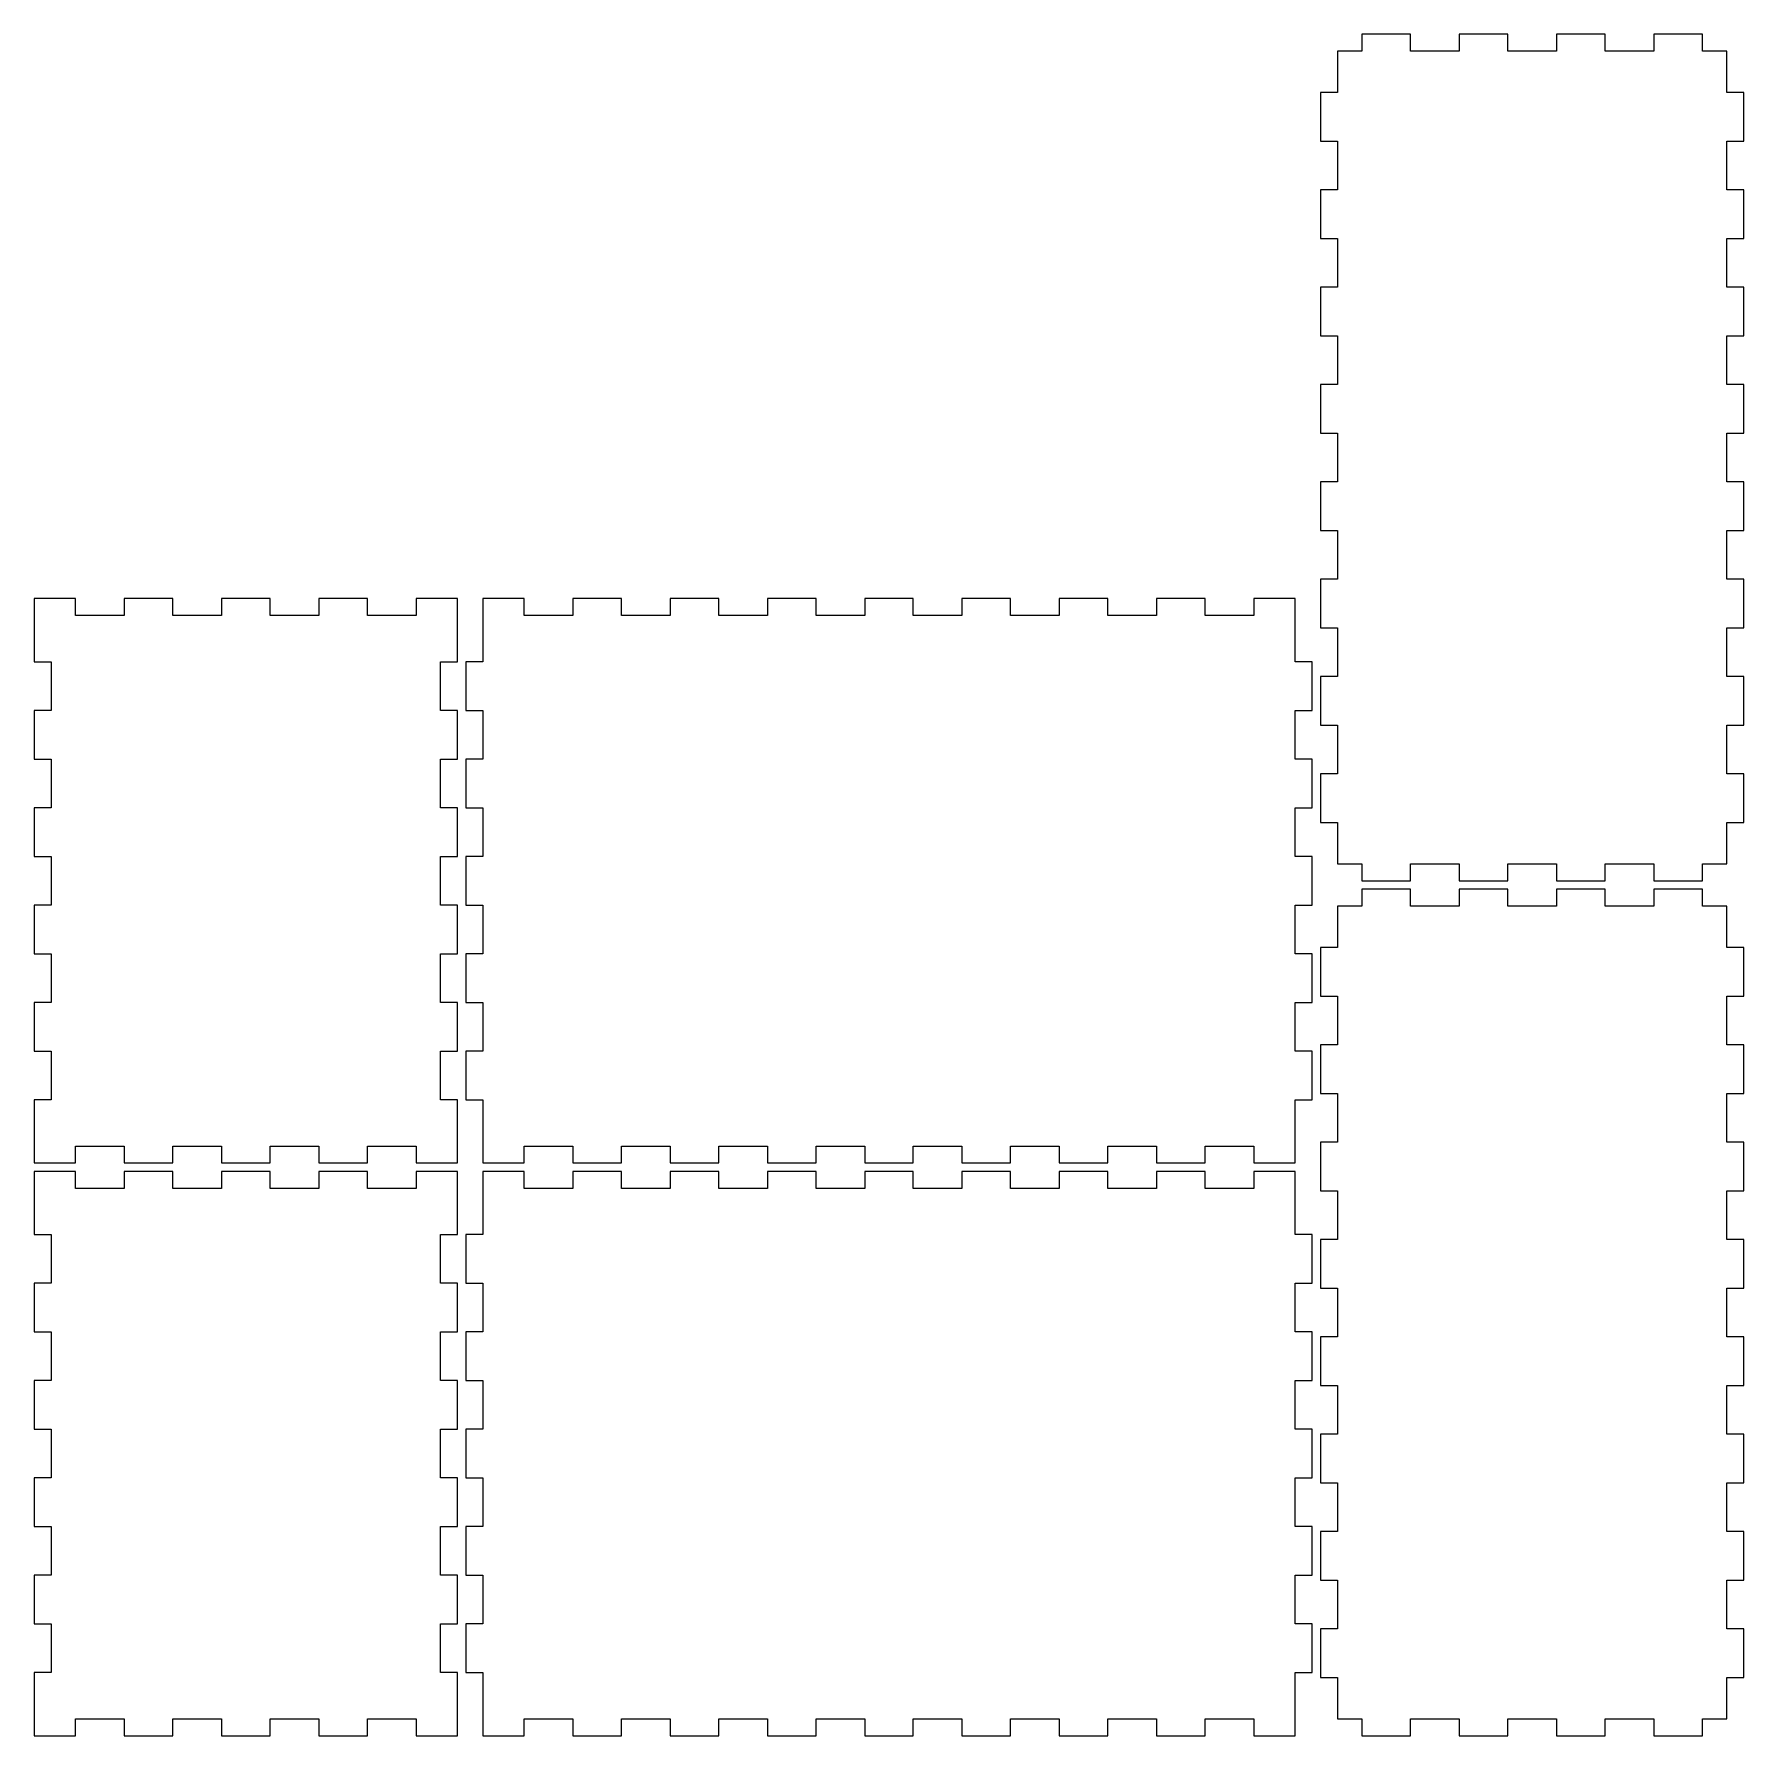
# Model space of a CAD drawing. Header units: millimetres. Extents: x 0 to 606, y 3 to 606.
import ezdxf

# ---------------------------------------------------------------- set-up
doc = ezdxf.new("R2010")
doc.units = ezdxf.units.MM

msp = doc.modelspace()

# ---------------------------------------------------------------- linework, layer by layer
at = {"layer": 'back_outsideCutPath'}
for p, q in [((0, 406), (0, 383.625)), ((14.625, 406), (0, 406)), ((14.625, 400), (14.625, 406)), ((31.875, 400), (14.625, 400)), ((49.125, 406), (31.875, 406)), ((31.875, 406), (31.875, 400)), ((49.125, 400), (49.125, 406)), ((66.375, 400), (49.125, 400)), ((83.625, 406), (66.375, 406)), ((66.375, 406), (66.375, 400)), ((83.625, 400), (83.625, 406)), ((100.875, 400), (83.625, 400)), ((118.125, 406), (100.875, 406)), ((100.875, 406), (100.875, 400)), ((118.125, 400), (118.125, 406)), ((135.375, 400), (118.125, 400)), ((150, 406), (135.375, 406)), ((135.375, 406), (135.375, 400)), ((150, 400.875), (150, 406)), ((150, 383.625), (150, 400.875)), ((0, 383.625), (6, 383.625)), ((6, 383.625), (6, 366.375)), ((144, 366.375), (144, 383.625)), ((144, 383.625), (150, 383.625)), ((6, 366.375), (0, 366.375)), ((0, 366.375), (0, 349.125)), ((150, 366.375), (144, 366.375)), ((150, 349.125), (150, 366.375)), ((0, 349.125), (6, 349.125)), ((6, 349.125), (6, 331.875)), ((144, 331.875), (144, 349.125)), ((144, 349.125), (150, 349.125)), ((6, 331.875), (0, 331.875)), ((0, 331.875), (0, 314.625)), ((150, 331.875), (144, 331.875)), ((150, 314.625), (150, 331.875)), ((0, 314.625), (6, 314.625)), ((6, 314.625), (6, 297.375)), ((144, 297.375), (144, 314.625)), ((144, 314.625), (150, 314.625)), ((6, 297.375), (0, 297.375)), ((0, 297.375), (0, 280.125)), ((150, 297.375), (144, 297.375)), ((150, 280.125), (150, 297.375)), ((0, 280.125), (6, 280.125)), ((6, 280.125), (6, 262.875)), ((144, 262.875), (144, 280.125)), ((144, 280.125), (150, 280.125)), ((6, 262.875), (0, 262.875)), ((0, 262.875), (0, 245.625)), ((150, 262.875), (144, 262.875)), ((150, 245.625), (150, 262.875)), ((0, 245.625), (6, 245.625)), ((6, 245.625), (6, 228.375)), ((144, 228.375), (144, 245.625)), ((144, 245.625), (150, 245.625)), ((6, 228.375), (0, 228.375)), ((0, 228.375), (0, 211.125)), ((150, 228.375), (144, 228.375)), ((150, 206), (150, 228.375)), ((0, 211.125), (0, 206)), ((14.625, 206), (14.625, 212)), ((14.625, 212), (31.875, 212)), ((31.875, 212), (31.875, 206)), ((49.125, 206), (49.125, 212)), ((49.125, 212), (66.375, 212)), ((66.375, 212), (66.375, 206)), ((83.625, 206), (83.625, 212)), ((83.625, 212), (100.875, 212)), ((100.875, 212), (100.875, 206)), ((118.125, 206), (118.125, 212)), ((118.125, 212), (135.375, 212)), ((135.375, 212), (135.375, 206)), ((0, 206), (14.625, 206)), ((31.875, 206), (49.125, 206)), ((66.375, 206), (83.625, 206)), ((100.875, 206), (118.125, 206)), ((135.375, 206), (150, 206))]:
    msp.add_line(p, q, dxfattribs=at)
at = {"layer": 'bottom_outsideCutPath'}
for p, q in [((487.875, 606), (470.625, 606)), ((470.625, 606), (470.625, 600)), ((487.875, 600), (487.875, 606)), ((522.375, 606), (505.125, 606)), ((505.125, 606), (505.125, 600)), ((522.375, 600), (522.375, 606)), ((556.875, 606), (539.625, 606)), ((539.625, 606), (539.625, 600)), ((556.875, 600), (556.875, 606)), ((591.375, 606), (574.125, 606)), ((574.125, 606), (574.125, 600)), ((591.375, 600), (591.375, 606)), ((462, 600), (462, 585.375)), ((470.625, 600), (462, 600)), ((505.125, 600), (487.875, 600)), ((539.625, 600), (522.375, 600)), ((574.125, 600), (556.875, 600)), ((600, 600), (591.375, 600)), ((600, 585.375), (600, 600)), ((462, 585.375), (456, 585.375)), ((456, 585.375), (456, 568.125)), ((606, 585.375), (600, 585.375)), ((606, 568.125), (606, 585.375)), ((456, 568.125), (462, 568.125)), ((462, 568.125), (462, 550.875)), ((600, 550.875), (600, 568.125)), ((600, 568.125), (606, 568.125)), ((462, 550.875), (456, 550.875)), ((456, 550.875), (456, 533.625)), ((606, 550.875), (600, 550.875)), ((606, 533.625), (606, 550.875)), ((456, 533.625), (462, 533.625)), ((462, 533.625), (462, 516.375)), ((600, 516.375), (600, 533.625)), ((600, 533.625), (606, 533.625)), ((462, 516.375), (456, 516.375)), ((456, 516.375), (456, 499.125)), ((606, 516.375), (600, 516.375)), ((606, 499.125), (606, 516.375)), ((456, 499.125), (462, 499.125)), ((462, 499.125), (462, 481.875)), ((600, 481.875), (600, 499.125)), ((600, 499.125), (606, 499.125)), ((462, 481.875), (456, 481.875)), ((456, 481.875), (456, 464.625)), ((606, 481.875), (600, 481.875)), ((606, 464.625), (606, 481.875)), ((456, 464.625), (462, 464.625)), ((462, 464.625), (462, 447.375)), ((600, 447.375), (600, 464.625)), ((600, 464.625), (606, 464.625)), ((462, 447.375), (456, 447.375)), ((456, 447.375), (456, 430.125)), ((606, 447.375), (600, 447.375)), ((606, 430.125), (606, 447.375)), ((456, 430.125), (462, 430.125)), ((462, 430.125), (462, 412.875)), ((600, 412.875), (600, 430.125)), ((600, 430.125), (606, 430.125)), ((462, 412.875), (456, 412.875)), ((456, 412.875), (456, 395.625)), ((606, 412.875), (600, 412.875)), ((606, 395.625), (606, 412.875)), ((456, 395.625), (462, 395.625)), ((462, 395.625), (462, 378.375)), ((600, 378.375), (600, 395.625)), ((600, 395.625), (606, 395.625)), ((462, 378.375), (456, 378.375)), ((456, 378.375), (456, 361.125)), ((606, 378.375), (600, 378.375)), ((606, 361.125), (606, 378.375)), ((456, 361.125), (462, 361.125)), ((462, 361.125), (462, 343.875)), ((600, 343.875), (600, 361.125)), ((600, 361.125), (606, 361.125)), ((462, 343.875), (456, 343.875)), ((456, 343.875), (456, 326.625)), ((606, 343.875), (600, 343.875)), ((606, 326.625), (606, 343.875)), ((456, 326.625), (462, 326.625)), ((462, 326.625), (462, 312)), ((600, 312), (600, 326.625)), ((600, 326.625), (606, 326.625)), ((462, 312), (470.625, 312)), ((470.625, 312), (470.625, 306)), ((487.875, 306), (487.875, 312)), ((487.875, 312), (505.125, 312)), ((505.125, 312), (505.125, 306)), ((522.375, 306), (522.375, 312)), ((522.375, 312), (539.625, 312)), ((539.625, 312), (539.625, 306)), ((556.875, 306), (556.875, 312)), ((556.875, 312), (574.125, 312)), ((574.125, 312), (574.125, 306)), ((591.375, 306), (591.375, 312)), ((591.375, 312), (600, 312)), ((470.625, 306), (487.875, 306)), ((505.125, 306), (522.375, 306)), ((539.625, 306), (556.875, 306)), ((574.125, 306), (591.375, 306))]:
    msp.add_line(p, q, dxfattribs=at)
at = {"layer": 'front_outsideCutPath'}
for p, q in [((0, 203), (0, 180.625)), ((14.625, 203), (0, 203)), ((14.625, 197), (14.625, 203)), ((49.125, 203), (31.875, 203)), ((31.875, 203), (31.875, 197)), ((49.125, 197), (49.125, 203)), ((83.625, 203), (66.375, 203)), ((66.375, 203), (66.375, 197)), ((83.625, 197), (83.625, 203)), ((118.125, 203), (100.875, 203)), ((100.875, 203), (100.875, 197)), ((118.125, 197), (118.125, 203)), ((150, 203), (135.375, 203)), ((135.375, 203), (135.375, 197)), ((150, 197.875), (150, 203)), ((31.875, 197), (14.625, 197)), ((66.375, 197), (49.125, 197)), ((100.875, 197), (83.625, 197)), ((135.375, 197), (118.125, 197)), ((150, 180.625), (150, 197.875)), ((0, 180.625), (6, 180.625)), ((6, 180.625), (6, 163.375)), ((144, 163.375), (144, 180.625)), ((144, 180.625), (150, 180.625)), ((6, 163.375), (0, 163.375)), ((0, 163.375), (0, 146.125)), ((150, 163.375), (144, 163.375)), ((150, 146.125), (150, 163.375)), ((0, 146.125), (6, 146.125)), ((6, 146.125), (6, 128.875)), ((144, 128.875), (144, 146.125)), ((144, 146.125), (150, 146.125)), ((6, 128.875), (0, 128.875)), ((0, 128.875), (0, 111.625)), ((150, 128.875), (144, 128.875)), ((150, 111.625), (150, 128.875)), ((0, 111.625), (6, 111.625)), ((6, 111.625), (6, 94.375)), ((144, 94.375), (144, 111.625)), ((144, 111.625), (150, 111.625)), ((6, 94.375), (0, 94.375)), ((0, 94.375), (0, 77.125)), ((150, 94.375), (144, 94.375)), ((150, 77.125), (150, 94.375)), ((0, 77.125), (6, 77.125)), ((6, 77.125), (6, 59.875)), ((144, 59.875), (144, 77.125)), ((144, 77.125), (150, 77.125)), ((6, 59.875), (0, 59.875)), ((0, 59.875), (0, 42.625)), ((150, 59.875), (144, 59.875)), ((150, 42.625), (150, 59.875)), ((0, 42.625), (6, 42.625)), ((6, 42.625), (6, 25.375)), ((144, 25.375), (144, 42.625)), ((144, 42.625), (150, 42.625)), ((6, 25.375), (0, 25.375)), ((0, 25.375), (0, 8.125)), ((150, 25.375), (144, 25.375)), ((150, 3), (150, 25.375)), ((0, 8.125), (0, 3)), ((14.625, 3), (14.625, 9)), ((14.625, 9), (31.875, 9)), ((31.875, 9), (31.875, 3)), ((49.125, 3), (49.125, 9)), ((49.125, 9), (66.375, 9)), ((66.375, 9), (66.375, 3)), ((83.625, 3), (83.625, 9)), ((83.625, 9), (100.875, 9)), ((100.875, 9), (100.875, 3)), ((118.125, 3), (118.125, 9)), ((118.125, 9), (135.375, 9)), ((135.375, 9), (135.375, 3)), ((0, 3), (14.625, 3)), ((31.875, 3), (49.125, 3)), ((66.375, 3), (83.625, 3)), ((100.875, 3), (118.125, 3)), ((135.375, 3), (150, 3))]:
    msp.add_line(p, q, dxfattribs=at)
at = {"layer": 'left_outsideCutPath'}
for p, q in [((159, 203), (159, 180.625)), ((173.625, 203), (159, 203)), ((173.625, 197), (173.625, 203)), ((208.125, 203), (190.875, 203)), ((190.875, 203), (190.875, 197)), ((208.125, 197), (208.125, 203)), ((242.625, 203), (225.375, 203)), ((225.375, 203), (225.375, 197)), ((242.625, 197), (242.625, 203)), ((277.125, 203), (259.875, 203)), ((259.875, 203), (259.875, 197)), ((277.125, 197), (277.125, 203)), ((311.625, 203), (294.375, 203)), ((294.375, 203), (294.375, 197)), ((311.625, 197), (311.625, 203)), ((346.125, 203), (328.875, 203)), ((328.875, 203), (328.875, 197)), ((346.125, 197), (346.125, 203)), ((380.625, 203), (363.375, 203)), ((363.375, 203), (363.375, 197)), ((380.625, 197), (380.625, 203)), ((415.125, 203), (397.875, 203)), ((397.875, 203), (397.875, 197)), ((415.125, 197), (415.125, 203)), ((447, 203), (432.375, 203)), ((432.375, 203), (432.375, 197)), ((447, 197.875), (447, 203)), ((190.875, 197), (173.625, 197)), ((225.375, 197), (208.125, 197)), ((259.875, 197), (242.625, 197)), ((294.375, 197), (277.125, 197)), ((328.875, 197), (311.625, 197)), ((363.375, 197), (346.125, 197)), ((397.875, 197), (380.625, 197)), ((432.375, 197), (415.125, 197)), ((447, 180.625), (447, 197.875)), ((159, 180.625), (153, 180.625)), ((153, 180.625), (153, 163.375)), ((453, 180.625), (447, 180.625)), ((453, 163.375), (453, 180.625)), ((153, 163.375), (159, 163.375)), ((159, 163.375), (159, 146.125)), ((447, 146.125), (447, 163.375)), ((447, 163.375), (453, 163.375)), ((159, 146.125), (153, 146.125)), ((153, 146.125), (153, 128.875)), ((453, 146.125), (447, 146.125)), ((453, 128.875), (453, 146.125)), ((153, 128.875), (159, 128.875)), ((159, 128.875), (159, 111.625)), ((447, 111.625), (447, 128.875)), ((447, 128.875), (453, 128.875)), ((159, 111.625), (153, 111.625)), ((153, 111.625), (153, 94.375)), ((453, 111.625), (447, 111.625)), ((453, 94.375), (453, 111.625)), ((153, 94.375), (159, 94.375)), ((159, 94.375), (159, 77.125)), ((447, 77.125), (447, 94.375)), ((447, 94.375), (453, 94.375)), ((159, 77.125), (153, 77.125)), ((153, 77.125), (153, 59.875)), ((453, 77.125), (447, 77.125)), ((453, 59.875), (453, 77.125)), ((153, 59.875), (159, 59.875)), ((159, 59.875), (159, 42.625)), ((447, 42.625), (447, 59.875)), ((447, 59.875), (453, 59.875)), ((159, 42.625), (153, 42.625)), ((153, 42.625), (153, 25.375)), ((453, 42.625), (447, 42.625)), ((453, 25.375), (453, 42.625)), ((153, 25.375), (159, 25.375)), ((159, 25.375), (159, 8.125)), ((447, 3), (447, 25.375)), ((447, 25.375), (453, 25.375)), ((159, 8.125), (159, 3)), ((173.625, 3), (173.625, 9)), ((173.625, 9), (190.875, 9)), ((190.875, 9), (190.875, 3)), ((208.125, 3), (208.125, 9)), ((208.125, 9), (225.375, 9)), ((225.375, 9), (225.375, 3)), ((242.625, 3), (242.625, 9)), ((242.625, 9), (259.875, 9)), ((259.875, 9), (259.875, 3)), ((277.125, 3), (277.125, 9)), ((277.125, 9), (294.375, 9)), ((294.375, 9), (294.375, 3)), ((311.625, 3), (311.625, 9)), ((311.625, 9), (328.875, 9)), ((328.875, 9), (328.875, 3)), ((346.125, 3), (346.125, 9)), ((346.125, 9), (363.375, 9)), ((363.375, 9), (363.375, 3)), ((380.625, 3), (380.625, 9)), ((380.625, 9), (397.875, 9)), ((397.875, 9), (397.875, 3)), ((415.125, 3), (415.125, 9)), ((415.125, 9), (432.375, 9)), ((432.375, 9), (432.375, 3)), ((159, 3), (173.625, 3)), ((190.875, 3), (208.125, 3)), ((225.375, 3), (242.625, 3)), ((259.875, 3), (277.125, 3)), ((294.375, 3), (311.625, 3)), ((328.875, 3), (346.125, 3)), ((363.375, 3), (380.625, 3)), ((397.875, 3), (415.125, 3)), ((432.375, 3), (447, 3))]:
    msp.add_line(p, q, dxfattribs=at)
at = {"layer": 'right_outsideCutPath'}
for p, q in [((159, 406), (159, 383.625)), ((173.625, 406), (159, 406)), ((173.625, 400), (173.625, 406)), ((190.875, 400), (173.625, 400)), ((208.125, 406), (190.875, 406)), ((190.875, 406), (190.875, 400)), ((208.125, 400), (208.125, 406)), ((225.375, 400), (208.125, 400)), ((242.625, 406), (225.375, 406)), ((225.375, 406), (225.375, 400)), ((242.625, 400), (242.625, 406)), ((259.875, 400), (242.625, 400)), ((277.125, 406), (259.875, 406)), ((259.875, 406), (259.875, 400)), ((277.125, 400), (277.125, 406)), ((294.375, 400), (277.125, 400)), ((311.625, 406), (294.375, 406)), ((294.375, 406), (294.375, 400)), ((311.625, 400), (311.625, 406)), ((328.875, 400), (311.625, 400)), ((346.125, 406), (328.875, 406)), ((328.875, 406), (328.875, 400)), ((346.125, 400), (346.125, 406)), ((363.375, 400), (346.125, 400)), ((380.625, 406), (363.375, 406)), ((363.375, 406), (363.375, 400)), ((380.625, 400), (380.625, 406)), ((397.875, 400), (380.625, 400)), ((415.125, 406), (397.875, 406)), ((397.875, 406), (397.875, 400)), ((415.125, 400), (415.125, 406)), ((432.375, 400), (415.125, 400)), ((447, 406), (432.375, 406)), ((432.375, 406), (432.375, 400)), ((447, 400.875), (447, 406)), ((447, 383.625), (447, 400.875)), ((159, 383.625), (153, 383.625)), ((153, 383.625), (153, 366.375)), ((453, 383.625), (447, 383.625)), ((453, 366.375), (453, 383.625)), ((153, 366.375), (159, 366.375)), ((159, 366.375), (159, 349.125)), ((447, 349.125), (447, 366.375)), ((447, 366.375), (453, 366.375)), ((159, 349.125), (153, 349.125)), ((153, 349.125), (153, 331.875)), ((453, 349.125), (447, 349.125)), ((453, 331.875), (453, 349.125)), ((153, 331.875), (159, 331.875)), ((159, 331.875), (159, 314.625)), ((447, 314.625), (447, 331.875)), ((447, 331.875), (453, 331.875)), ((159, 314.625), (153, 314.625)), ((153, 314.625), (153, 297.375)), ((453, 314.625), (447, 314.625)), ((453, 297.375), (453, 314.625)), ((153, 297.375), (159, 297.375)), ((159, 297.375), (159, 280.125)), ((447, 280.125), (447, 297.375)), ((447, 297.375), (453, 297.375)), ((159, 280.125), (153, 280.125)), ((153, 280.125), (153, 262.875)), ((453, 280.125), (447, 280.125)), ((453, 262.875), (453, 280.125)), ((153, 262.875), (159, 262.875)), ((159, 262.875), (159, 245.625)), ((447, 245.625), (447, 262.875)), ((447, 262.875), (453, 262.875)), ((159, 245.625), (153, 245.625)), ((153, 245.625), (153, 228.375)), ((453, 245.625), (447, 245.625)), ((453, 228.375), (453, 245.625)), ((153, 228.375), (159, 228.375)), ((159, 228.375), (159, 211.125)), ((447, 206), (447, 228.375)), ((447, 228.375), (453, 228.375)), ((159, 211.125), (159, 206)), ((173.625, 206), (173.625, 212)), ((173.625, 212), (190.875, 212)), ((190.875, 212), (190.875, 206)), ((208.125, 206), (208.125, 212)), ((208.125, 212), (225.375, 212)), ((225.375, 212), (225.375, 206)), ((242.625, 206), (242.625, 212)), ((242.625, 212), (259.875, 212)), ((259.875, 212), (259.875, 206)), ((277.125, 206), (277.125, 212)), ((277.125, 212), (294.375, 212)), ((294.375, 212), (294.375, 206)), ((311.625, 206), (311.625, 212)), ((311.625, 212), (328.875, 212)), ((328.875, 212), (328.875, 206)), ((346.125, 206), (346.125, 212)), ((346.125, 212), (363.375, 212)), ((363.375, 212), (363.375, 206)), ((380.625, 206), (380.625, 212)), ((380.625, 212), (397.875, 212)), ((397.875, 212), (397.875, 206)), ((415.125, 206), (415.125, 212)), ((415.125, 212), (432.375, 212)), ((432.375, 212), (432.375, 206)), ((159, 206), (173.625, 206)), ((190.875, 206), (208.125, 206)), ((225.375, 206), (242.625, 206)), ((259.875, 206), (277.125, 206)), ((294.375, 206), (311.625, 206)), ((328.875, 206), (346.125, 206)), ((363.375, 206), (380.625, 206)), ((397.875, 206), (415.125, 206)), ((432.375, 206), (447, 206))]:
    msp.add_line(p, q, dxfattribs=at)
at = {"layer": 'top_outsideCutPath'}
for p, q in [((487.875, 303), (470.625, 303)), ((470.625, 303), (470.625, 297)), ((487.875, 297), (487.875, 303)), ((522.375, 303), (505.125, 303)), ((505.125, 303), (505.125, 297)), ((522.375, 297), (522.375, 303)), ((556.875, 303), (539.625, 303)), ((539.625, 303), (539.625, 297)), ((556.875, 297), (556.875, 303)), ((591.375, 303), (574.125, 303)), ((574.125, 303), (574.125, 297)), ((591.375, 297), (591.375, 303)), ((462, 297), (462, 282.375)), ((470.625, 297), (462, 297)), ((505.125, 297), (487.875, 297)), ((539.625, 297), (522.375, 297)), ((574.125, 297), (556.875, 297)), ((600, 297), (591.375, 297)), ((600, 282.375), (600, 297)), ((462, 282.375), (456, 282.375)), ((456, 282.375), (456, 265.125)), ((606, 282.375), (600, 282.375)), ((606, 265.125), (606, 282.375)), ((456, 265.125), (462, 265.125)), ((462, 265.125), (462, 247.875)), ((600, 247.875), (600, 265.125)), ((600, 265.125), (606, 265.125)), ((462, 247.875), (456, 247.875)), ((456, 247.875), (456, 230.625)), ((606, 247.875), (600, 247.875)), ((606, 230.625), (606, 247.875)), ((456, 230.625), (462, 230.625)), ((462, 230.625), (462, 213.375)), ((600, 213.375), (600, 230.625)), ((600, 230.625), (606, 230.625)), ((462, 213.375), (456, 213.375)), ((456, 213.375), (456, 196.125)), ((606, 213.375), (600, 213.375)), ((606, 196.125), (606, 213.375)), ((456, 196.125), (462, 196.125)), ((462, 196.125), (462, 178.875)), ((600, 178.875), (600, 196.125)), ((600, 196.125), (606, 196.125)), ((462, 178.875), (456, 178.875)), ((456, 178.875), (456, 161.625)), ((606, 178.875), (600, 178.875)), ((606, 161.625), (606, 178.875)), ((456, 161.625), (462, 161.625)), ((462, 161.625), (462, 144.375)), ((600, 144.375), (600, 161.625)), ((600, 161.625), (606, 161.625)), ((462, 144.375), (456, 144.375)), ((456, 144.375), (456, 127.125)), ((606, 144.375), (600, 144.375)), ((606, 127.125), (606, 144.375)), ((456, 127.125), (462, 127.125)), ((462, 127.125), (462, 109.875)), ((600, 109.875), (600, 127.125)), ((600, 127.125), (606, 127.125)), ((462, 109.875), (456, 109.875)), ((456, 109.875), (456, 92.625)), ((606, 109.875), (600, 109.875)), ((606, 92.625), (606, 109.875)), ((456, 92.625), (462, 92.625)), ((462, 92.625), (462, 75.375)), ((600, 75.375), (600, 92.625)), ((600, 92.625), (606, 92.625)), ((462, 75.375), (456, 75.375)), ((456, 75.375), (456, 58.125)), ((606, 75.375), (600, 75.375)), ((606, 58.125), (606, 75.375)), ((456, 58.125), (462, 58.125)), ((462, 58.125), (462, 40.875)), ((600, 40.875), (600, 58.125)), ((600, 58.125), (606, 58.125)), ((462, 40.875), (456, 40.875)), ((456, 40.875), (456, 23.625)), ((606, 40.875), (600, 40.875)), ((606, 23.625), (606, 40.875)), ((456, 23.625), (462, 23.625)), ((462, 23.625), (462, 9)), ((600, 9), (600, 23.625)), ((600, 23.625), (606, 23.625)), ((462, 9), (470.625, 9)), ((470.625, 9), (470.625, 3)), ((487.875, 3), (487.875, 9)), ((487.875, 9), (505.125, 9)), ((505.125, 9), (505.125, 3)), ((522.375, 3), (522.375, 9)), ((522.375, 9), (539.625, 9)), ((539.625, 9), (539.625, 3)), ((556.875, 3), (556.875, 9)), ((556.875, 9), (574.125, 9)), ((574.125, 9), (574.125, 3)), ((591.375, 3), (591.375, 9)), ((591.375, 9), (600, 9)), ((470.625, 3), (487.875, 3)), ((505.125, 3), (522.375, 3)), ((539.625, 3), (556.875, 3)), ((574.125, 3), (591.375, 3))]:
    msp.add_line(p, q, dxfattribs=at)

doc.saveas('drawing.dxf')
